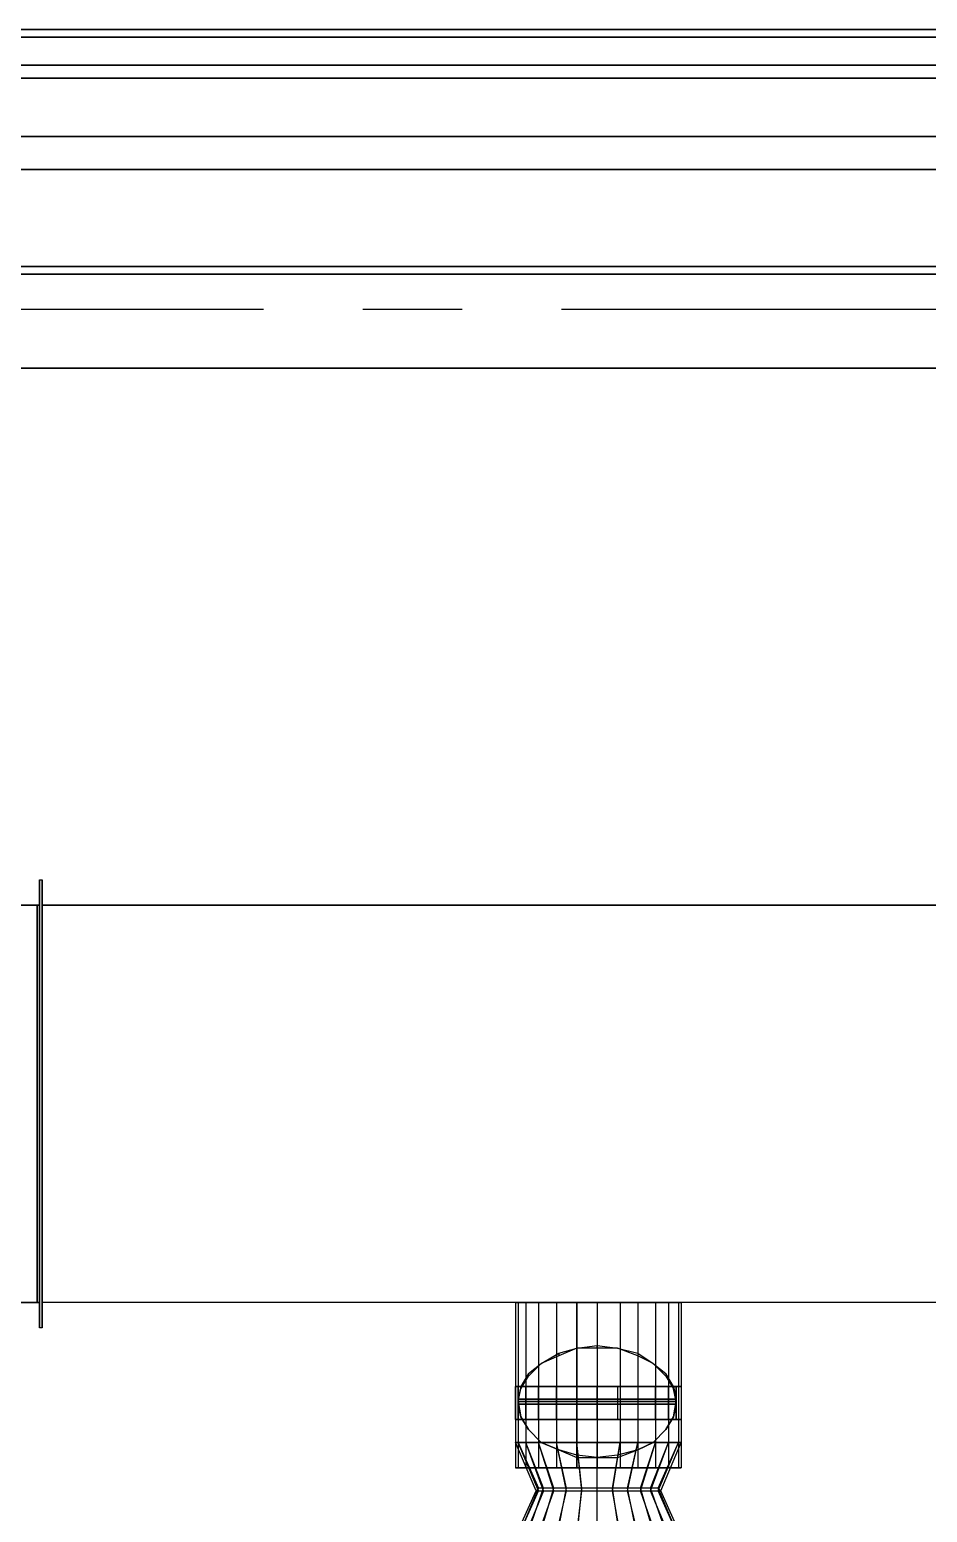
# Model space of a CAD drawing. Header units: metres. Extents: x 114 to 218, y 8 to 180.
# Drawn here: x 135.63 to 141.05, y 154.76 to 163.72 of the extents above; entities that cross this region are included whole.
import ezdxf

# ---------------------------------------------------------------- set-up
doc = ezdxf.new("R2010")
doc.units = ezdxf.units.M
doc.header["$MEASUREMENT"] = 0
for name, color, linetype in [('A-2D-GLAZ', 7, 'Continuous'), ('A-2D-GLAZ-CWMG', 7, 'Continuous'), ('A-3D-GLAZ-CURT', 7, 'Continuous'), ('A-3D-GLAZ-CWMG', 7, 'Continuous'), ('A_GRID', 7, 'Continuous'), ('M-SA2S-Conn', 7, 'Continuous'), ('M-SA2S-Damp', 7, 'Continuous'), ('M-SA2S-Flex', 7, 'Continuous'), ('M-SA2S-Rect', 7, 'Continuous'), ('M-SA2S-Round', 7, 'Continuous'), ('S-3D-BEAM', 7, 'Continuous'), ('S-3D-SLAB', 7, 'Continuous'), ('S-3D-WALL', 7, 'Continuous')]:
    doc.layers.add(name, color=color, linetype=linetype)

msp = doc.modelspace()

# ---------------------------------------------------------------- linework, layer by layer
at = {"layer": 'A-2D-GLAZ', "color": 9, "true_color": 0xbababa}
msp.add_lwpolyline([(135.5027, 163.4257), (141.4554, 163.4257), (141.4554, 163.5026), (135.5027, 163.5026), (135.5027, 163.4257)], dxfattribs=at)
at = {"layer": 'A-2D-GLAZ-CWMG', "color": 9, "true_color": 0xbababa}
for points in [[(131.1189, 163.7179), (153.3609, 163.7179)], [(135.6412, 163.0719), (135.7488, 163.0719)]]:
    msp.add_lwpolyline(points, dxfattribs=at)
at = {"layer": 'A-3D-GLAZ-CURT', "color": 131, "true_color": 0x7fffff}
msp.add_lwpolyline([(141.4554, 163.4257), (135.5027, 163.4257), (141.4554, 163.4257), (141.4554, 163.5026), (135.5027, 163.5026), (135.5027, 163.4257), (135.5027, 163.5026), (141.4554, 163.5026), (141.4554, 163.4257)], dxfattribs=at)
at = {"layer": 'A-3D-GLAZ-CWMG', "color": 8, "true_color": 0x808080}
for points in [[(135.4873, 163.0719), (141.4862, 163.0719), (141.4862, 163.7179)], [(135.4873, 163.7179), (135.4873, 163.0719), (141.4862, 163.0719)], [(141.4862, 163.7179), (135.4873, 163.7179), (141.4862, 163.7179)], [(141.3632, 163.7179), (135.6104, 163.7179)], [(135.6104, 163.7179), (141.3632, 163.7179)], [(141.3632, 163.0719), (135.6104, 163.0719)], [(141.3632, 163.0719), (135.6104, 163.0719)]]:
    msp.add_lwpolyline(points, dxfattribs=at)
at = {"layer": 'A_GRID', "color": 1, "true_color": 0xff0000}
for points in [[(137.0409, 162.0259), (134.6413, 162.0259)], [(138.2407, 162.0259), (137.6408, 162.0259)], [(141.2401, 162.0259), (138.8405, 162.0259)]]:
    msp.add_lwpolyline(points, dxfattribs=at)
at = {"layer": 'M-SA2S-Conn', "color": 5, "true_color": 0x0000ff}
for points in [[(135.6873, 158.5804), (135.7027, 158.5804)], [(135.6873, 155.8732), (135.6873, 155.8732), (135.6873, 158.5804), (135.7027, 158.5804), (135.7027, 155.8732), (135.6873, 155.8732)], [(135.6873, 158.5804), (135.6873, 155.8732)], [(135.6873, 158.5804), (135.6873, 158.5804)], [(135.6873, 158.5804), (135.6873, 158.5804)], [(135.7027, 155.8732), (135.7027, 158.5804)], [(135.7027, 158.5804), (135.7027, 158.5804)], [(135.7027, 158.5804), (135.7027, 158.5804)], [(135.6719, 158.4266), (135.6719, 156.0271), (135.6719, 158.4266)], [(135.6873, 158.4266), (135.6719, 158.4266), (135.6873, 158.4266)], [(135.6719, 158.4266), (135.6719, 158.4266)], [(135.6719, 158.4266), (135.6719, 158.4266)], [(135.6873, 156.0271), (135.6873, 158.4266), (135.6873, 156.0271)], [(135.6873, 158.4266), (135.6873, 158.4266)], [(135.7027, 156.0271), (135.7027, 158.4266), (135.7027, 156.0271)], [(135.7027, 156.0271), (135.7027, 158.4266), (135.7027, 156.0271)], [(135.7027, 158.4266), (135.7027, 158.4266)], [(135.7027, 158.4266), (135.7027, 158.4266)], [(135.7027, 158.4266), (135.7027, 158.4266)], [(135.6719, 156.0271), (135.6873, 156.0271), (135.6719, 156.0271)], [(135.6719, 156.0271), (135.6719, 156.0271)], [(135.6873, 156.0271), (135.6873, 156.0271)], [(135.6873, 156.0271), (135.6873, 156.0271)], [(135.7027, 156.0271), (135.7027, 156.0271)], [(135.7027, 156.0271), (135.7027, 156.0271)], [(135.7027, 156.0271), (135.7027, 156.0271)], [(135.7027, 156.0271), (135.7027, 156.0271)], [(135.7027, 155.8732), (135.6873, 155.8732)], [(135.6873, 155.8732), (135.6873, 155.8732)], [(135.6873, 155.8732), (135.6873, 155.8732)], [(135.7027, 155.8732), (135.7027, 155.8732)], [(135.7027, 155.8732), (135.7027, 155.8732)]]:
    msp.add_lwpolyline(points, dxfattribs=at)
at = {"layer": 'M-SA2S-Damp', "color": 1, "true_color": 0xff0000}
for points in [[(138.6406, 155.5964), (138.7175, 155.6579), (138.8252, 155.7194), (138.9328, 155.7502), (139.0559, 155.7656), (139.1789, 155.7502), (139.302, 155.7194), (139.3943, 155.6579), (139.4712, 155.5964)], [(139.4712, 155.581), (139.3943, 155.6579), (139.302, 155.7041), (139.1789, 155.7502), (139.0559, 155.7502), (138.9328, 155.7502), (138.8252, 155.7041), (138.7175, 155.6579), (138.6406, 155.581)], [(138.9328, 155.7502), (138.9328, 155.7502)], [(138.9328, 155.7502), (138.9328, 155.7502)], [(139.0559, 155.7502), (139.0559, 155.7656)], [(139.0559, 155.7656), (139.0559, 155.7656)], [(139.0559, 155.7502), (139.0559, 155.7502)], [(139.1789, 155.7502), (139.1789, 155.7502)], [(139.1789, 155.7502), (139.1789, 155.7502)], [(138.7175, 155.6579), (138.7175, 155.6579)], [(138.7175, 155.6579), (138.7175, 155.6579)], [(138.8252, 155.7194), (138.8252, 155.7041)], [(138.8252, 155.7194), (138.8252, 155.7194)], [(138.8252, 155.7041), (138.8252, 155.7041)], [(139.302, 155.7194), (139.302, 155.7041)], [(139.302, 155.7194), (139.302, 155.7194)], [(139.302, 155.7041), (139.302, 155.7041)], [(139.3943, 155.6579), (139.3943, 155.6579)], [(139.3943, 155.6579), (139.3943, 155.6579)], [(138.5944, 155.5041), (138.6406, 155.581), (138.6406, 155.5964), (138.5944, 155.5195)], [(138.6406, 155.5964), (138.6406, 155.5964)], [(138.6406, 155.581), (138.6406, 155.581)], [(139.5173, 155.5195), (139.4712, 155.5964), (139.4712, 155.581), (139.5173, 155.5041)], [(139.4712, 155.5964), (139.4712, 155.5964)], [(139.4712, 155.581), (139.4712, 155.581)], [(138.5791, 155.5195), (138.5637, 155.5195), (138.5791, 155.5195), (138.6252, 155.5195)], [(138.5791, 155.5195), (138.5637, 155.5195), (138.5791, 155.5195)], [(138.5637, 155.3195), (138.5637, 155.5195)], [(138.5637, 155.3195), (138.5637, 155.5195)], [(138.5637, 155.5195), (138.5637, 155.5195)], [(138.5637, 155.5195), (138.5637, 155.5195)], [(138.5944, 155.5041), (138.5944, 155.5195), (138.5791, 155.4426), (138.5791, 155.4272), (138.5944, 155.5041)], [(139.5327, 155.4272), (139.5327, 155.4272), (138.5791, 155.4272), (139.5327, 155.4272), (138.5791, 155.4272), (139.5327, 155.4272), (139.5173, 155.5041), (139.5173, 155.5195), (139.5327, 155.4426)], [(138.6252, 155.3195), (138.5791, 155.3195), (138.5791, 155.5195), (138.6252, 155.5195)], [(138.6252, 155.3195), (138.6252, 155.5195), (138.5791, 155.5195), (138.5791, 155.3195), (138.6252, 155.3195)], [(138.6252, 155.5195), (138.6252, 155.3195), (138.5791, 155.3195), (138.5791, 155.5195), (138.6252, 155.5195)], [(138.5791, 155.5195), (138.5791, 155.3195)], [(138.5791, 155.5195), (138.5791, 155.5195)], [(138.5791, 155.5195), (138.5791, 155.5195)], [(138.5791, 155.5195), (138.5791, 155.5195)], [(138.5791, 155.5195), (138.5791, 155.5195)], [(138.5944, 155.5195), (138.5944, 155.5195)], [(138.5944, 155.5041), (138.5944, 155.5041)], [(138.6252, 155.3195), (138.6252, 155.5195), (138.7021, 155.5195), (138.7021, 155.3195), (138.6252, 155.3195)], [(138.6252, 155.3195), (138.7021, 155.3195), (138.7021, 155.5195), (138.6252, 155.5195)], [(138.6252, 155.5195), (138.7021, 155.5195), (138.7021, 155.3195), (138.6252, 155.3195)], [(138.6252, 155.5195), (138.6252, 155.3195), (138.7021, 155.3195), (138.7021, 155.5195), (138.6252, 155.5195)], [(138.6252, 155.5195), (138.6252, 155.5195)], [(138.6252, 155.5195), (138.6252, 155.5195)], [(138.6252, 155.5195), (138.6252, 155.5195)], [(138.6252, 155.5195), (138.6252, 155.5195)], [(139.4097, 155.5195), (139.302, 155.5195), (139.1943, 155.5195), (139.0559, 155.5195), (138.9328, 155.5195), (138.8098, 155.5195), (138.7021, 155.5195)], [(138.7021, 155.5195), (138.8098, 155.5195), (138.9328, 155.5195), (139.0559, 155.5195), (139.1943, 155.5195), (139.302, 155.5195), (139.4097, 155.5195)], [(138.9328, 155.5195), (138.8098, 155.5195), (138.7021, 155.5195)], [(138.7021, 155.5195), (138.8098, 155.5195), (138.9328, 155.5195), (139.0559, 155.5195), (139.1789, 155.5195), (139.302, 155.5195), (139.4097, 155.5195)], [(138.7021, 155.5195), (138.7021, 155.5195)], [(138.7021, 155.5195), (138.7021, 155.5195)], [(138.7021, 155.5195), (138.7021, 155.5195)], [(138.7021, 155.5195), (138.7021, 155.5195)], [(138.8098, 155.3195), (138.8098, 155.5195)], [(138.8098, 155.3195), (138.8098, 155.5195)], [(138.8098, 155.5195), (138.8098, 155.3195)], [(138.8098, 155.5195), (138.8098, 155.3195)], [(138.8098, 155.5195), (138.8098, 155.5195)], [(138.8098, 155.5195), (138.8098, 155.5195)], [(138.8098, 155.5195), (138.8098, 155.5195)], [(138.8098, 155.5195), (138.8098, 155.5195)], [(139.4097, 155.5195), (139.302, 155.5195), (139.1789, 155.5195), (139.0559, 155.5195), (138.9328, 155.5195)], [(138.9328, 155.3195), (138.9328, 155.5195)], [(138.9328, 155.3195), (138.9328, 155.5195)], [(138.9328, 155.5195), (138.9328, 155.3195)], [(138.9328, 155.5195), (138.9328, 155.3195)], [(138.9328, 155.5195), (138.9328, 155.5195)], [(138.9328, 155.5195), (138.9328, 155.5195)], [(138.9328, 155.5195), (138.9328, 155.5195)], [(138.9328, 155.5195), (138.9328, 155.5195)], [(139.0559, 155.5195), (139.0559, 155.3195)], [(139.0559, 155.3195), (139.0559, 155.5195)], [(139.0559, 155.5195), (139.0559, 155.3195)], [(139.0559, 155.5195), (139.0559, 155.3195)], [(139.0559, 155.5195), (139.0559, 155.5195)], [(139.0559, 155.5195), (139.0559, 155.5195)], [(139.0559, 155.5195), (139.0559, 155.5195)], [(139.0559, 155.5195), (139.0559, 155.5195)], [(139.1789, 155.5195), (139.1789, 155.3195)], [(139.1789, 155.5195), (139.1789, 155.3195)], [(139.1789, 155.5195), (139.1789, 155.5195)], [(139.1789, 155.5195), (139.1789, 155.5195)], [(139.1943, 155.5195), (139.1943, 155.3195)], [(139.1943, 155.5195), (139.1943, 155.3195)], [(139.1943, 155.5195), (139.1943, 155.5195)], [(139.1943, 155.5195), (139.1943, 155.5195)], [(139.302, 155.5195), (139.302, 155.3195)], [(139.302, 155.5195), (139.302, 155.3195)], [(139.302, 155.5195), (139.302, 155.3195)], [(139.302, 155.5195), (139.302, 155.3195)], [(139.302, 155.5195), (139.302, 155.5195)], [(139.302, 155.5195), (139.302, 155.5195)], [(139.302, 155.5195), (139.302, 155.5195)], [(139.302, 155.5195), (139.302, 155.5195)], [(139.4097, 155.3195), (139.4097, 155.5195), (139.4866, 155.5195), (139.4866, 155.3195), (139.4097, 155.3195)], [(139.4866, 155.5195), (139.4097, 155.5195), (139.4097, 155.3195), (139.4866, 155.3195)], [(139.4866, 155.5195), (139.4866, 155.3195), (139.4097, 155.3195), (139.4097, 155.5195), (139.4866, 155.5195)], [(139.4097, 155.5195), (139.4866, 155.5195), (139.5481, 155.5195), (139.5481, 155.3195), (139.4866, 155.3195), (139.4866, 155.5195), (139.5481, 155.5195), (139.5481, 155.3195), (139.4866, 155.3195), (139.4097, 155.3195), (139.4097, 155.5195)], [(139.4097, 155.5195), (139.4097, 155.5195)], [(139.4097, 155.5195), (139.4097, 155.5195)], [(139.4097, 155.5195), (139.4097, 155.5195)], [(139.4097, 155.5195), (139.4097, 155.5195)], [(139.4866, 155.5195), (139.5327, 155.5195), (139.5327, 155.3195), (139.4866, 155.3195)], [(139.5327, 155.3195), (139.5327, 155.5195), (139.4866, 155.5195), (139.4866, 155.3195), (139.5327, 155.3195)], [(139.4866, 155.5195), (139.4866, 155.5195)], [(139.4866, 155.5195), (139.4866, 155.5195)], [(139.4866, 155.5195), (139.4866, 155.5195)], [(139.4866, 155.5195), (139.4866, 155.5195)], [(139.5173, 155.5195), (139.5173, 155.5195)], [(139.5173, 155.5041), (139.5173, 155.5041)], [(139.5327, 155.5195), (139.5481, 155.5195), (139.5327, 155.5195)], [(139.5327, 155.5195), (139.5327, 155.5195)], [(139.5327, 155.5195), (139.5327, 155.5195)], [(139.5635, 155.5195), (139.5481, 155.5195)], [(139.5481, 155.5195), (139.5635, 155.5195)], [(139.5481, 155.5195), (139.5481, 155.3195)], [(139.5481, 155.5195), (139.5481, 155.5195)], [(139.5481, 155.5195), (139.5481, 155.5195)], [(139.5481, 155.5195), (139.5481, 155.5195)], [(139.5635, 155.5195), (139.5635, 155.3195)], [(139.5635, 155.5195), (139.5635, 155.5195)], [(138.5791, 155.4426), (139.5327, 155.4426), (138.5791, 155.4426)], [(139.5327, 155.4272), (139.5327, 155.4272), (139.5327, 155.4426), (139.5327, 155.4272), (139.5327, 155.4118), (139.5327, 155.4272), (139.5327, 155.4426), (138.5791, 155.4426), (138.5791, 155.4272), (138.5791, 155.4118), (138.5791, 155.4272), (138.5791, 155.4272), (138.5791, 155.4272)], [(138.5791, 155.4272), (138.5791, 155.4426), (139.5327, 155.4426), (138.5791, 155.4426), (138.5791, 155.4426)], [(138.5791, 155.4426), (138.5791, 155.4426)], [(138.5791, 155.4426), (138.5791, 155.4426)], [(138.5791, 155.4426), (138.5791, 155.4426)], [(138.5791, 155.4426), (138.5791, 155.4426)], [(138.5791, 155.4426), (138.5791, 155.4426)], [(138.5791, 155.4118), (138.5791, 155.4272), (138.5944, 155.3349), (138.5791, 155.4118), (139.5327, 155.4118), (138.5791, 155.4118)], [(139.5327, 155.4272), (138.5791, 155.4272), (139.5327, 155.4272)], [(139.5327, 155.4272), (138.5791, 155.4272), (139.5327, 155.4272)], [(138.5791, 155.4272), (139.5327, 155.4272), (138.5791, 155.4272)], [(138.5791, 155.4272), (138.5791, 155.4272)], [(138.5791, 155.4272), (138.5791, 155.4272)], [(138.5791, 155.4272), (138.5791, 155.4272)], [(138.5791, 155.4272), (138.5791, 155.4272)], [(138.5791, 155.4272), (138.5791, 155.4272)], [(138.5791, 155.4272), (138.5791, 155.4272)], [(138.5791, 155.4272), (138.5791, 155.4272)], [(138.5791, 155.4272), (138.5791, 155.4272)], [(138.5791, 155.4118), (138.5791, 155.4118)], [(139.5327, 155.4118), (138.5791, 155.4118), (139.5327, 155.4118), (138.5791, 155.4118)], [(138.5791, 155.4118), (138.5791, 155.4118)], [(138.5791, 155.4118), (138.5791, 155.4118)], [(138.5791, 155.4118), (138.5791, 155.4118)], [(138.5791, 155.4118), (138.5791, 155.4118)], [(139.5173, 155.3349), (139.5327, 155.4272), (139.5327, 155.4118), (139.5173, 155.3349)], [(139.5327, 155.4426), (139.5327, 155.4426)], [(139.5327, 155.4426), (139.5327, 155.4426)], [(139.5327, 155.4426), (139.5327, 155.4426)], [(139.5327, 155.4272), (139.5327, 155.4272)], [(139.5327, 155.4272), (139.5327, 155.4272)], [(139.5327, 155.4272), (139.5327, 155.4272)], [(139.5327, 155.4272), (139.5327, 155.4272)], [(139.5327, 155.4272), (139.5327, 155.4272)], [(139.5327, 155.4272), (139.5327, 155.4272)], [(139.5327, 155.4118), (139.5327, 155.4118)], [(139.5327, 155.4118), (139.5327, 155.4118)], [(139.5327, 155.4118), (139.5327, 155.4118)], [(139.5327, 155.4118), (139.5327, 155.4118)], [(139.5327, 155.4118), (139.5327, 155.4118)], [(138.6252, 155.3195), (138.5791, 155.3195), (138.5637, 155.3195), (138.5791, 155.3195)], [(138.5791, 155.3195), (138.5637, 155.3195), (138.5791, 155.3195)], [(138.5637, 155.3195), (138.5637, 155.3195)], [(138.5637, 155.3195), (138.5637, 155.3195)], [(138.5791, 155.3195), (138.5791, 155.3195)], [(138.5791, 155.3195), (138.5791, 155.3195)], [(138.5791, 155.3195), (138.5791, 155.3195)], [(138.5791, 155.3195), (138.5791, 155.3195)], [(138.6406, 155.258), (138.5944, 155.3349), (138.6406, 155.258)], [(138.5944, 155.3349), (138.5944, 155.3349)], [(138.5944, 155.3349), (138.5944, 155.3349)], [(138.6252, 155.3195), (138.6252, 155.3195)], [(138.6252, 155.3195), (138.6252, 155.3195)], [(138.6252, 155.3195), (138.6252, 155.3195)], [(138.6252, 155.3195), (138.6252, 155.3195)], [(139.1789, 155.0888), (139.302, 155.1349), (139.3943, 155.1811), (139.4712, 155.258), (139.5173, 155.3349), (139.4712, 155.258), (139.3943, 155.1811), (139.302, 155.1349), (139.1789, 155.1042), (139.0559, 155.0888), (138.9328, 155.1042), (138.8252, 155.1349), (138.7175, 155.1811), (138.6406, 155.258), (138.7175, 155.1811), (138.8252, 155.1349), (138.9328, 155.0888), (139.0559, 155.0888), (139.1789, 155.0888)], [(139.4097, 155.3195), (139.302, 155.3195), (139.1943, 155.3195), (139.0559, 155.3195), (138.9328, 155.3195), (138.8098, 155.3195), (138.7021, 155.3195)], [(139.4097, 155.3195), (139.302, 155.3195), (139.1789, 155.3195), (139.0559, 155.3195), (138.9328, 155.3195), (138.8098, 155.3195), (138.7021, 155.3195), (138.8098, 155.3195), (138.9328, 155.3195), (139.0559, 155.3195)], [(139.4097, 155.3195), (139.302, 155.3195), (139.1789, 155.3195), (139.0559, 155.3195), (138.9328, 155.3195), (138.8098, 155.3195), (138.7021, 155.3195)], [(138.7021, 155.3195), (138.7021, 155.3195)], [(138.7021, 155.3195), (138.7021, 155.3195)], [(138.7021, 155.3195), (138.7021, 155.3195)], [(138.7021, 155.3195), (138.7021, 155.3195)], [(138.8098, 155.3195), (138.8098, 155.3195)], [(138.8098, 155.3195), (138.8098, 155.3195)], [(138.8098, 155.3195), (138.8098, 155.3195)], [(138.8098, 155.3195), (138.8098, 155.3195)], [(138.9328, 155.3195), (138.9328, 155.3195)], [(138.9328, 155.3195), (138.9328, 155.3195)], [(138.9328, 155.3195), (138.9328, 155.3195)], [(138.9328, 155.3195), (138.9328, 155.3195)], [(139.0559, 155.3195), (139.1943, 155.3195), (139.302, 155.3195), (139.4097, 155.3195)], [(139.0559, 155.3195), (139.0559, 155.3195)], [(139.0559, 155.3195), (139.0559, 155.3195)], [(139.0559, 155.3195), (139.0559, 155.3195)], [(139.0559, 155.3195), (139.0559, 155.3195)], [(139.1789, 155.3195), (139.1789, 155.3195)], [(139.1789, 155.3195), (139.1789, 155.3195)], [(139.1943, 155.3195), (139.1943, 155.3195)], [(139.1943, 155.3195), (139.1943, 155.3195)], [(139.302, 155.3195), (139.302, 155.3195)], [(139.302, 155.3195), (139.302, 155.3195)], [(139.302, 155.3195), (139.302, 155.3195)], [(139.302, 155.3195), (139.302, 155.3195)], [(139.4097, 155.3195), (139.4097, 155.3195)], [(139.4097, 155.3195), (139.4097, 155.3195)], [(139.4097, 155.3195), (139.4097, 155.3195)], [(139.4097, 155.3195), (139.4097, 155.3195)], [(139.4866, 155.3195), (139.4866, 155.3195)], [(139.4866, 155.3195), (139.4866, 155.3195)], [(139.4866, 155.3195), (139.4866, 155.3195)], [(139.4866, 155.3195), (139.4866, 155.3195)], [(139.5173, 155.3349), (139.5173, 155.3349)], [(139.5327, 155.3195), (139.5481, 155.3195), (139.5327, 155.3195)], [(139.5327, 155.3195), (139.5327, 155.3195)], [(139.5327, 155.3195), (139.5327, 155.3195)], [(139.5481, 155.3195), (139.5635, 155.3195), (139.5481, 155.3195)], [(139.5481, 155.3195), (139.5481, 155.3195)], [(139.5481, 155.3195), (139.5481, 155.3195)], [(139.5481, 155.3195), (139.5481, 155.3195)], [(139.5635, 155.3195), (139.5635, 155.3195)], [(138.6406, 155.258), (138.6406, 155.258)], [(139.4712, 155.258), (139.4712, 155.258)], [(138.7175, 155.1811), (138.7175, 155.1811)], [(138.7175, 155.1811), (138.7175, 155.1811)], [(138.8252, 155.1349), (138.8252, 155.1349)], [(138.8252, 155.1349), (138.8252, 155.1349)], [(138.9328, 155.1042), (138.9328, 155.0888)], [(138.9328, 155.1042), (138.9328, 155.1042)], [(139.1789, 155.1042), (139.1789, 155.0888)], [(139.1789, 155.1042), (139.1789, 155.1042)], [(139.302, 155.1349), (139.302, 155.1349)], [(139.302, 155.1349), (139.302, 155.1349)], [(139.3943, 155.1811), (139.3943, 155.1811)], [(139.3943, 155.1811), (139.3943, 155.1811)], [(138.9328, 155.0888), (138.9328, 155.0888)], [(139.0559, 155.0888), (139.0559, 155.0888)], [(139.0559, 155.0888), (139.0559, 155.0888)], [(139.1789, 155.0888), (139.1789, 155.0888)]]:
    msp.add_lwpolyline(points, dxfattribs=at)
at = {"layer": 'M-SA2S-Flex', "color": 5, "true_color": 0x0000ff}
for points in [[(138.7021, 154.9042), (138.5791, 154.6119), (138.5637, 154.6119), (138.6867, 154.8888), (138.7021, 154.8888), (138.5791, 155.1811)], [(138.5791, 155.1811), (138.7021, 154.9042), (138.6867, 154.8888), (138.5637, 155.1811)], [(139.0559, 155.1811), (139.1943, 155.1811), (139.302, 155.1811), (139.4097, 155.1811), (139.4866, 155.1811), (139.5481, 155.1811), (139.5635, 155.1811), (139.5481, 155.1811), (139.4866, 155.1811), (139.4097, 155.1811), (139.302, 155.1811), (139.1943, 155.1811), (139.0559, 155.1811), (138.9328, 155.1811), (138.8098, 155.1811), (138.7021, 155.1811), (138.6252, 155.1811), (138.5791, 155.1811), (138.5637, 155.1811), (138.5791, 155.1811), (138.6252, 155.1811), (138.7021, 155.1811), (138.8098, 155.1811), (138.9328, 155.1811), (139.0559, 155.1811)], [(138.5637, 155.1811), (138.5637, 155.1811)], [(138.5791, 155.1811), (138.5791, 155.1811)], [(138.5791, 155.1811), (138.5791, 155.1811)], [(138.7021, 154.8888), (138.7329, 154.8888), (138.6252, 155.1811)], [(138.7944, 154.9042), (138.7329, 154.9042), (138.6252, 155.1811)], [(138.6252, 155.1811), (138.6252, 155.1811)], [(138.6252, 155.1811), (138.6252, 155.1811)], [(138.7329, 154.8888), (138.7944, 154.8888), (138.7021, 155.1811)], [(138.8713, 154.9042), (138.7944, 154.9042), (138.7021, 155.1811)], [(138.7021, 155.1811), (138.7021, 155.1811)], [(138.7021, 155.1811), (138.7021, 155.1811)], [(138.7944, 154.8888), (138.8713, 154.8888), (138.8098, 155.1811)], [(138.9636, 154.9042), (138.8713, 154.9042), (138.8098, 155.1811)], [(138.8098, 155.1811), (138.8098, 155.1811)], [(138.8098, 155.1811), (138.8098, 155.1811)], [(138.8713, 154.8888), (138.9636, 154.8888), (138.9328, 155.1811)], [(139.0559, 154.9042), (138.9636, 154.9042), (138.9328, 155.1811)], [(138.9328, 155.1811), (138.9328, 155.1811)], [(138.9328, 155.1811), (138.9328, 155.1811)], [(138.9636, 154.8888), (139.0559, 154.8888), (139.0559, 155.1811)], [(139.0559, 154.8888), (139.1482, 154.8888), (139.1943, 155.1811)], [(139.1482, 154.9042), (139.0559, 154.9042), (139.0559, 155.1811)], [(139.0559, 155.1811), (139.0559, 155.1811)], [(139.0559, 155.1811), (139.0559, 155.1811)], [(139.1482, 154.8888), (139.2405, 154.8888), (139.302, 155.1811)], [(139.2405, 154.9042), (139.1482, 154.9042), (139.1943, 155.1811)], [(139.1943, 155.1811), (139.1943, 155.1811)], [(139.1943, 155.1811), (139.1943, 155.1811)], [(139.2405, 154.8888), (139.3174, 154.8888), (139.4097, 155.1811)], [(139.3174, 154.9042), (139.2405, 154.9042), (139.302, 155.1811)], [(139.302, 155.1811), (139.302, 155.1811)], [(139.302, 155.1811), (139.302, 155.1811)], [(139.3174, 154.8888), (139.3789, 154.8888), (139.4866, 155.1811)], [(139.3789, 154.9042), (139.3174, 154.9042), (139.4097, 155.1811)], [(139.3789, 154.8888), (139.4251, 154.8888), (139.5481, 155.1811)], [(139.4251, 154.9042), (139.3789, 154.9042), (139.4866, 155.1811)], [(139.4097, 155.1811), (139.4097, 155.1811)], [(139.4097, 155.1811), (139.4097, 155.1811)], [(139.4251, 154.8888), (139.4404, 154.8888), (139.5635, 155.1811)], [(139.4404, 154.8888), (139.4251, 154.9042), (139.5481, 155.1811)], [(139.4866, 155.1811), (139.4866, 155.1811)], [(139.4866, 155.1811), (139.4866, 155.1811)], [(139.5481, 155.1811), (139.5481, 155.1811)], [(139.5481, 155.1811), (139.5481, 155.1811)], [(139.5635, 155.1811), (139.5635, 155.1811)], [(138.7329, 154.8888), (138.6252, 154.6273), (138.5791, 154.6119), (138.7021, 154.3197), (138.6867, 154.3197), (138.5637, 154.6119), (138.5791, 154.6119), (138.7021, 154.8888)], [(138.7021, 154.5966), (138.6252, 154.5966), (138.7329, 154.9042)], [(138.6252, 154.6273), (138.7021, 154.6273), (138.7944, 154.8888)], [(138.6867, 154.8888), (138.6867, 154.8888)], [(138.8098, 154.5966), (138.7021, 154.5966), (138.7944, 154.9042)], [(138.7329, 154.9042), (138.7021, 154.9042)], [(138.7021, 154.9042), (138.7021, 154.9042)], [(138.7021, 154.6273), (138.8098, 154.6273), (138.8713, 154.8888)], [(138.7021, 154.8888), (138.7021, 154.8888)], [(138.7329, 154.9042), (138.7329, 154.9042)], [(138.7329, 154.8888), (138.7329, 154.8888)], [(138.7944, 154.9042), (138.7944, 154.9042)], [(138.7944, 154.8888), (138.7944, 154.8888)], [(138.9328, 154.5966), (138.8098, 154.5966), (138.8713, 154.9042)], [(138.8098, 154.6273), (138.9328, 154.6273), (138.9636, 154.8888)], [(138.8713, 154.9042), (138.8713, 154.9042)], [(138.8713, 154.8888), (138.8713, 154.8888)], [(139.0559, 154.5966), (138.9328, 154.5966), (138.9636, 154.9042)], [(138.9328, 154.6273), (139.0559, 154.6273), (139.0559, 154.8888)], [(138.9636, 154.9042), (138.9636, 154.9042)], [(138.9636, 154.8888), (138.9636, 154.8888)], [(139.1943, 154.5966), (139.0559, 154.5966), (139.0559, 154.9042)], [(139.0559, 154.9042), (139.0559, 154.9042)], [(139.0559, 154.6273), (139.1943, 154.6273), (139.1482, 154.8888)], [(139.0559, 154.8888), (139.0559, 154.8888)], [(139.302, 154.5966), (139.1943, 154.5966), (139.1482, 154.9042)], [(139.1482, 154.9042), (139.1482, 154.9042)], [(139.1482, 154.8888), (139.1482, 154.8888)], [(139.1943, 154.6273), (139.302, 154.6273), (139.2405, 154.8888)], [(139.4097, 154.5966), (139.302, 154.5966), (139.2405, 154.9042)], [(139.2405, 154.9042), (139.2405, 154.9042)], [(139.2405, 154.8888), (139.2405, 154.8888)], [(139.302, 154.6273), (139.4097, 154.6273), (139.3174, 154.8888)], [(139.4866, 154.5966), (139.4097, 154.5966), (139.3174, 154.9042)], [(139.3174, 154.9042), (139.3174, 154.9042)], [(139.3174, 154.8888), (139.3174, 154.8888)], [(139.5481, 154.6119), (139.4866, 154.5966), (139.3789, 154.9042)], [(139.3789, 154.9042), (139.3789, 154.9042)], [(139.4097, 154.6273), (139.4866, 154.6273), (139.3789, 154.8888)], [(139.3789, 154.8888), (139.3789, 154.8888)], [(139.5635, 154.6119), (139.5481, 154.6119), (139.4251, 154.9042)], [(139.4251, 154.9042), (139.4251, 154.9042)], [(139.4866, 154.6273), (139.5481, 154.6119), (139.4251, 154.8888)], [(139.4251, 154.8888), (139.4251, 154.8888)], [(139.5481, 154.6119), (139.5635, 154.6119), (139.4404, 154.8888)], [(139.4404, 154.8888), (139.4404, 154.8888)]]:
    msp.add_lwpolyline(points, dxfattribs=at)
at = {"layer": 'M-SA2S-Rect', "color": 5, "true_color": 0x0000ff}
for points in [[(129.7807, 156.0271), (129.7807, 156.0271), (135.6873, 156.0271), (129.7807, 156.0271), (129.7807, 158.4266), (135.6873, 158.4266), (129.7807, 158.4266), (129.7807, 158.4266)], [(135.6873, 158.4266), (135.6873, 156.0271), (135.6873, 158.4266)], [(135.6873, 158.4266), (135.6873, 158.4266)], [(135.7027, 156.0271), (135.7027, 158.4266)], [(141.5939, 158.4266), (135.7027, 158.4266)], [(141.5939, 156.0271), (135.7027, 156.0271), (135.7027, 158.4266), (141.5939, 158.4266)], [(135.7027, 158.4266), (135.7027, 158.4266)], [(135.6873, 156.0271), (135.6873, 156.0271)], [(141.5939, 156.0271), (135.7027, 156.0271)], [(135.7027, 156.0271), (135.7027, 156.0271)]]:
    msp.add_lwpolyline(points, dxfattribs=at)
at = {"layer": 'M-SA2S-Round', "color": 5, "true_color": 0x0000ff}
for points in [[(139.4866, 156.0271), (139.5481, 156.0271), (139.5635, 156.0271), (139.5481, 156.0271), (139.4866, 156.0271), (139.4097, 156.0271), (139.302, 156.0271), (139.1943, 156.0271), (139.0559, 156.0271), (138.9328, 156.0271), (138.8098, 156.0271), (138.7021, 156.0271), (138.6252, 156.0271), (138.5791, 156.0271), (138.5637, 156.0271), (138.5791, 156.0271), (138.6252, 156.0271), (138.7021, 156.0271), (138.8098, 156.0271), (138.9328, 156.0271), (139.0559, 156.0271), (139.1943, 156.0271), (139.302, 156.0271), (139.4097, 156.0271), (139.4866, 156.0271)], [(138.5637, 156.0271), (138.5637, 155.0273)], [(138.5637, 156.0271), (138.5637, 156.0271)], [(138.5791, 156.0271), (138.5791, 155.0273)], [(138.5791, 156.0271), (138.5791, 155.0273)], [(138.5791, 156.0271), (138.5791, 156.0271)], [(138.5791, 156.0271), (138.5791, 156.0271)], [(138.6252, 156.0271), (138.6252, 155.0273)], [(138.6252, 156.0271), (138.6252, 155.0273)], [(138.6252, 156.0271), (138.6252, 156.0271)], [(138.6252, 156.0271), (138.6252, 156.0271)], [(138.7021, 156.0271), (138.7021, 155.0273)], [(138.7021, 156.0271), (138.7021, 155.0273)], [(138.7021, 156.0271), (138.7021, 156.0271)], [(138.7021, 156.0271), (138.7021, 156.0271)], [(138.8098, 156.0271), (138.8098, 155.0273)], [(138.8098, 156.0271), (138.8098, 155.0273)], [(138.8098, 156.0271), (138.8098, 156.0271)], [(138.8098, 156.0271), (138.8098, 156.0271)], [(138.9328, 155.0273), (138.9328, 156.0271)], [(138.9328, 156.0271), (138.9328, 155.0273)], [(138.9328, 156.0271), (138.9328, 156.0271)], [(138.9328, 156.0271), (138.9328, 156.0271)], [(139.0559, 156.0271), (139.0559, 155.0273)], [(139.0559, 156.0271), (139.0559, 155.0273)], [(139.0559, 156.0271), (139.0559, 156.0271)], [(139.0559, 156.0271), (139.0559, 156.0271)], [(139.1943, 156.0271), (139.1943, 155.0273)], [(139.1943, 156.0271), (139.1943, 155.0273)], [(139.1943, 156.0271), (139.1943, 156.0271)], [(139.1943, 156.0271), (139.1943, 156.0271)], [(139.302, 156.0271), (139.302, 155.0273)], [(139.302, 156.0271), (139.302, 155.0273)], [(139.302, 156.0271), (139.302, 156.0271)], [(139.302, 156.0271), (139.302, 156.0271)], [(139.4097, 156.0271), (139.4097, 155.0273)], [(139.4097, 156.0271), (139.4097, 155.0273)], [(139.4097, 156.0271), (139.4097, 156.0271)], [(139.4097, 156.0271), (139.4097, 156.0271)], [(139.4866, 156.0271), (139.4866, 155.0273)], [(139.4866, 156.0271), (139.4866, 155.0273)], [(139.4866, 156.0271), (139.4866, 156.0271)], [(139.4866, 156.0271), (139.4866, 156.0271)], [(139.5481, 156.0271), (139.5481, 155.0273)], [(139.5481, 156.0271), (139.5481, 155.0273)], [(139.5481, 156.0271), (139.5481, 156.0271)], [(139.5481, 156.0271), (139.5481, 156.0271)], [(139.5635, 156.0271), (139.5635, 155.0273)], [(139.5635, 156.0271), (139.5635, 156.0271)], [(139.5481, 155.0273), (139.5635, 155.0273), (139.5481, 155.0273), (139.4866, 155.0273), (139.4097, 155.0273), (139.302, 155.0273), (139.1943, 155.0273), (139.0559, 155.0273), (138.9328, 155.0273), (138.8098, 155.0273), (138.7021, 155.0273), (138.6252, 155.0273), (138.5791, 155.0273), (138.5637, 155.0273), (138.5791, 155.0273), (138.6252, 155.0273), (138.7021, 155.0273), (138.8098, 155.0273), (138.9328, 155.0273), (139.0559, 155.0273), (139.1943, 155.0273), (139.302, 155.0273), (139.4097, 155.0273), (139.4866, 155.0273), (139.5481, 155.0273)], [(138.5637, 155.0273), (138.5637, 155.0273)], [(138.5791, 155.0273), (138.5791, 155.0273)], [(138.5791, 155.0273), (138.5791, 155.0273)], [(138.6252, 155.0273), (138.6252, 155.0273)], [(138.6252, 155.0273), (138.6252, 155.0273)], [(138.7021, 155.0273), (138.7021, 155.0273)], [(138.7021, 155.0273), (138.7021, 155.0273)], [(138.8098, 155.0273), (138.8098, 155.0273)], [(138.8098, 155.0273), (138.8098, 155.0273)], [(138.9328, 155.0273), (138.9328, 155.0273)], [(138.9328, 155.0273), (138.9328, 155.0273)], [(139.0559, 155.0273), (139.0559, 155.0273)], [(139.0559, 155.0273), (139.0559, 155.0273)], [(139.1943, 155.0273), (139.1943, 155.0273)], [(139.1943, 155.0273), (139.1943, 155.0273)], [(139.302, 155.0273), (139.302, 155.0273)], [(139.302, 155.0273), (139.302, 155.0273)], [(139.4097, 155.0273), (139.4097, 155.0273)], [(139.4097, 155.0273), (139.4097, 155.0273)], [(139.4866, 155.0273), (139.4866, 155.0273)], [(139.4866, 155.0273), (139.4866, 155.0273)], [(139.5481, 155.0273), (139.5481, 155.0273)], [(139.5481, 155.0273), (139.5481, 155.0273)], [(139.5635, 155.0273), (139.5635, 155.0273)]]:
    msp.add_lwpolyline(points, dxfattribs=at)
at = {"layer": 'S-3D-BEAM', "color": 4, "true_color": 0x00ffff}
for points in [[(201.7979, 162.8719), (201.7979, 161.6721), (201.7979, 161.6721), (129.7961, 161.6721), (129.7961, 162.8719), (201.7979, 162.8719)], [(129.7961, 162.8719), (201.7979, 162.8719), (129.7961, 162.8719)], [(201.7979, 162.2874), (201.7979, 162.8719), (201.7979, 162.8719), (129.7961, 162.8719), (129.7961, 162.2874), (201.7979, 162.2874)], [(201.7979, 162.8719), (201.7979, 162.2874), (201.7979, 162.2874), (129.7961, 162.2874), (129.7961, 162.8719), (201.7979, 162.8719)], [(129.7961, 162.8719), (201.7979, 162.8719), (129.7961, 162.8719)], [(201.7979, 161.6721), (201.7979, 162.8719), (201.7979, 162.8719), (129.7961, 162.8719), (129.7961, 161.6721), (201.7979, 161.6721)], [(201.7979, 162.2413), (201.7979, 161.6721), (201.7979, 162.2413), (201.7979, 162.2413), (129.7961, 162.2413), (129.7961, 161.6721), (201.7979, 161.6721), (201.7979, 162.8719), (201.7979, 162.2874)], [(129.7961, 162.2874), (201.7979, 162.2874), (129.7961, 162.2874)], [(201.7979, 162.2413), (201.7979, 161.6721), (201.7979, 161.6721), (129.7961, 161.6721), (129.7961, 162.2413), (201.7979, 162.2413)], [(129.7961, 162.2413), (201.7979, 162.2413), (129.7961, 162.2413)], [(129.7961, 161.6721), (201.7979, 161.6721), (129.7961, 161.6721)], [(129.7961, 161.6721), (201.7979, 161.6721), (129.7961, 161.6721)]]:
    msp.add_lwpolyline(points, dxfattribs=at)
at = {"layer": 'S-3D-SLAB', "color": 51, "true_color": 0xffff7f}
for points in [[(126.489, 163.0719), (202.5978, 163.0719), (202.5978, 106.8671)], [(126.489, 23.4674), (126.489, 163.0719), (202.5978, 163.0719), (202.5978, 106.8671), (197.5064, 106.8671), (197.5064, 104.4983), (198.1063, 104.4983), (198.1063, 100.4837), (197.5064, 100.4837), (197.5064, 79.6722), (202.5978, 79.6722), (202.5978, 23.4674), (126.489, 23.4674)]]:
    msp.add_lwpolyline(points, dxfattribs=at)
at = {"layer": 'S-3D-WALL', "color": 81, "true_color": 0x9fff7f}
for points in [[(202.5978, 23.4674), (126.489, 23.4674), (126.489, 22.8675), (203.1977, 22.8675), (203.1977, 80.2721), (198.1063, 80.2721), (198.1063, 106.2672), (203.1977, 106.2672), (203.1977, 163.6718), (126.489, 163.6718), (126.489, 163.0719)], [(126.489, 163.6718), (203.1977, 163.6718)], [(126.489, 22.8675), (126.489, 23.4674), (202.5978, 23.4674), (202.5978, 79.6722), (197.5064, 79.6722), (197.5064, 106.8671), (202.5978, 106.8671), (202.5978, 163.0719), (126.489, 163.0719), (126.489, 163.6718), (126.489, 163.6718)], [(202.3978, 23.6673), (126.489, 23.6673), (126.489, 22.8675), (203.1977, 22.8675), (203.1977, 80.2721), (198.1063, 80.2721), (198.1063, 106.2672), (203.1977, 106.2672), (203.1977, 163.6718), (126.489, 163.6718), (126.489, 162.8719)], [(126.489, 163.6718), (203.1977, 163.6718)], [(126.489, 22.8675), (126.489, 23.6673), (202.3978, 23.6673), (202.3978, 79.4722), (197.2911, 79.4722), (197.2911, 107.067), (202.3978, 107.067), (202.3978, 162.8719), (126.489, 162.8719), (126.489, 163.6718), (126.489, 163.6718)], [(126.489, 163.0719), (202.5978, 163.0719)], [(126.489, 162.8719), (202.3978, 162.8719)]]:
    msp.add_lwpolyline(points, dxfattribs=at)

doc.saveas('drawing.dxf')
